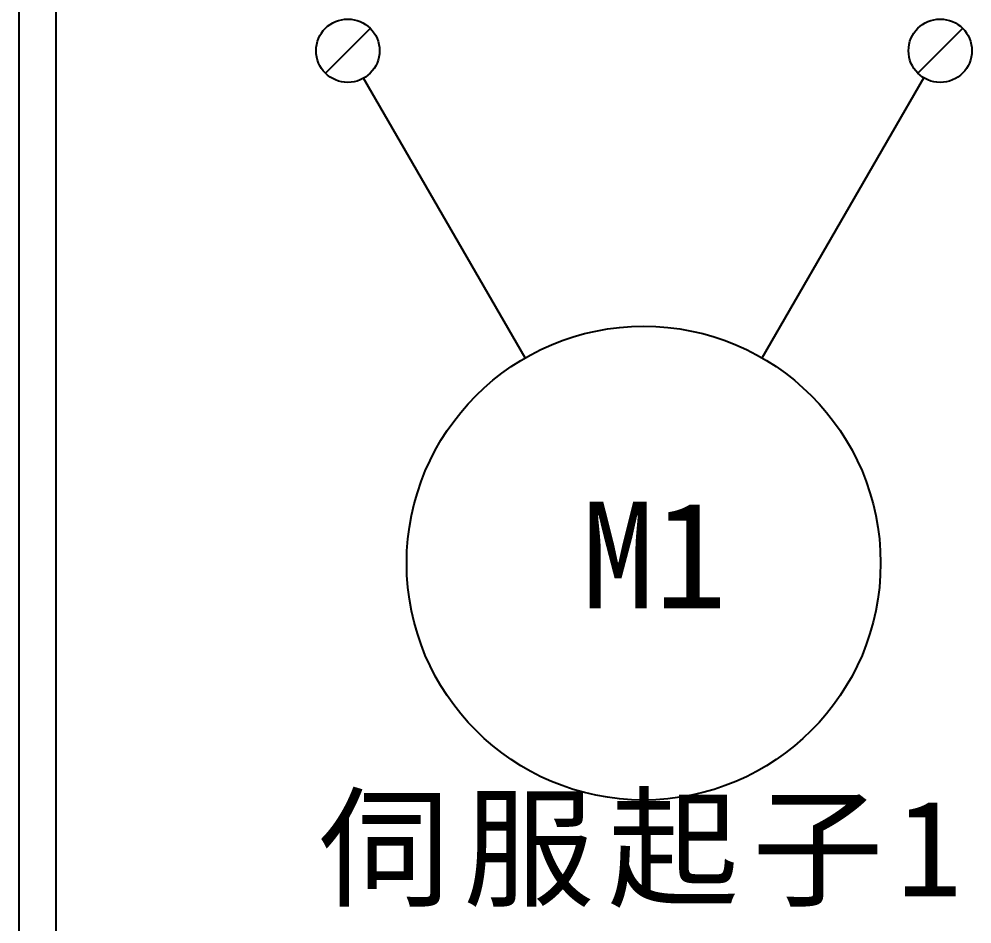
# Model space of a CAD drawing. Extents: x 10 to 297, y 3 to 207.
# Drawn here: x 10 to 42.17, y 26.81 to 57.36 of the extents above; entities that cross this region are included whole.
import ezdxf

# ---------------------------------------------------------------- set-up
doc = ezdxf.new("R2010")
doc.units = 0
doc.layers.get('0').update_dxf_attribs({"linetype": 'CONTINUOUS'})
doc.layers.add('圖框層', color=7, linetype='CONTINUOUS')
doc.styles.add('STSL', font='kaiu.ttf')
doc.styles.add('標楷體', font='kaiu.ttf')

msp = doc.modelspace()

# ---------------------------------------------------------------- linework, layer by layer
for p, q in [((21.855, 57.047), (20.34, 55.532)), ((41.855, 57.047), (40.34, 55.532)), ((27.086, 45.917), (21.633, 55.362)), ((35.086, 45.917), (40.545, 55.372))]:
    msp.add_line(p, q)
for centre, radius in [((21.098, 56.29), 1.071), ((41.098, 56.29), 1.071), ((31.086, 38.989), 8)]:
    msp.add_circle(centre, radius)
at = {"layer": '圖框層', "color": 7}
for p, q in [((10, 3), (10, 206.969)), ((11.25, 4.25), (11.25, 205.719))]:
    msp.add_line(p, q, dxfattribs=at)

# ---------------------------------------------------------------- texts
at = {"color": 0, "insert": (31.086, 30.989), "char_height": 3.25, "width": 24.14544, "attachment_point": 2, "style": '標楷體'}
msp.add_mtext('{\\T1.1;伺服起子1}', dxfattribs=at)
at = {"layer": '圖框層', "color": 4, "style": 'STSL'}
msp.add_text('M1', height=3.6, dxfattribs=at).set_placement((29.002, 37.466))

doc.saveas('drawing.dxf')
